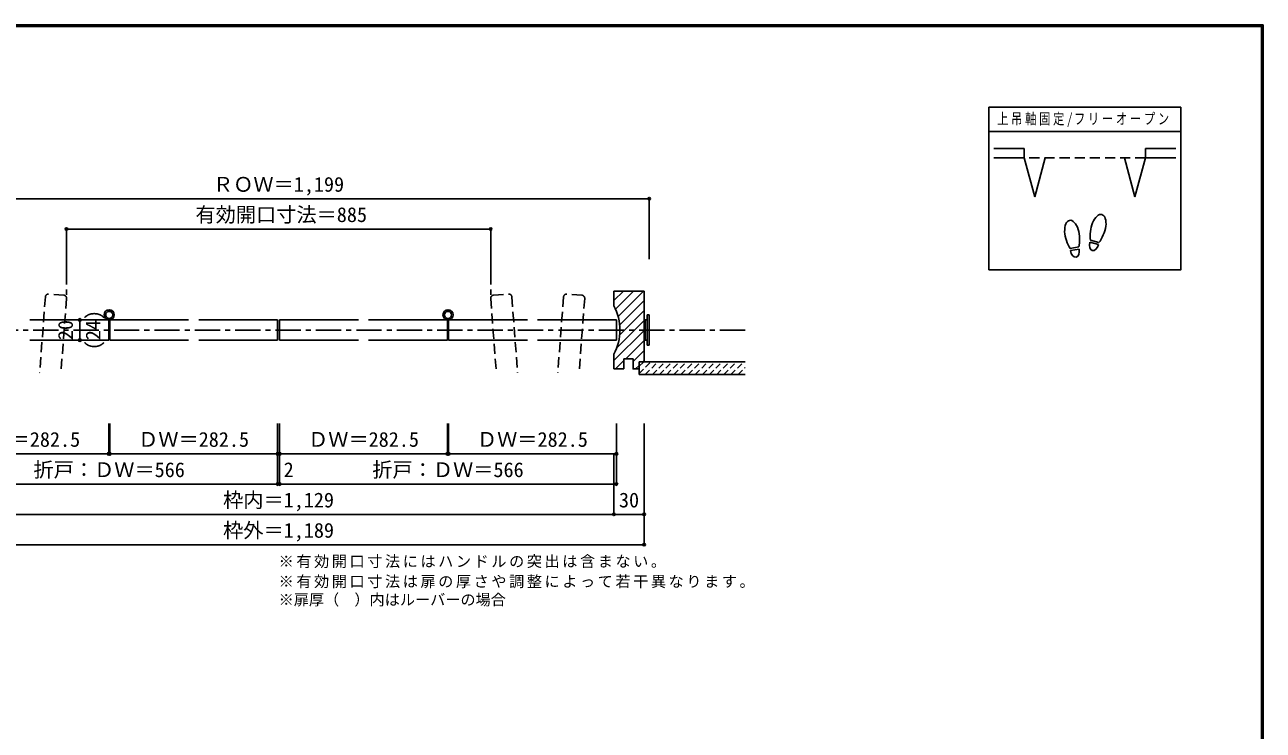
# Model space of a CAD drawing. Units: millimetres, scale not verified. Extents: x -973 to 977, y -701 to 696.
# Drawn here: x -250 to 977, y -2 to 696 of the extents above; entities that cross this region are included whole.
import ezdxf
from ezdxf.enums import TextEntityAlignment as Align

# ---------------------------------------------------------------- set-up
doc = ezdxf.new("R2010")
doc.units = ezdxf.units.MM
doc.header["$LTSCALE"] = 5
doc.header["$PDMODE"] = 32
doc.header["$PDSIZE"] = 2.5
for name, pattern in [('CHAIN1', [8, 5, -1, 1, -1]), ('DASHED1', [1.8, 1.2, -0.6]), ('DASHED2', [3, 2, -1])]:
    doc.linetypes.add(name, pattern=pattern)
for name, color, linetype in [('0-1_通り芯', 4, 'CHAIN1'), ('0-3_仕上げ', 2, 'Continuous'), ('0-4_枠', 3, 'Continuous'), ('0-6_扉', 6, 'Continuous'), ('0-7_金物', 7, 'Continuous'), ('0-8_戸当り', 3, 'Continuous'), ('0-A_文字', 7, 'Continuous'), ('0-B_寸法', 7, 'Continuous'), ('0-C_ハッチ', 4, 'DASHED1'), ('F-1_枠', 6, 'Continuous')]:
    doc.layers.add(name, color=color, linetype=linetype)
doc.styles.add('ＭＳ ゴシック', font='')
doc.styles.get('ＭＳ ゴシック').set_extended_font_data('MS Gothic')

msp = doc.modelspace()

# ---------------------------------------------------------------- linework, layer by layer
at = {"layer": '0-1_通り芯'}
for p, q in [((-208.347, 463.658), (-208.347, 424.921)), ((211.653, 463.658), (211.653, 424.921)), ((463.653, 393.658), (-460.347, 393.658))]:
    msp.add_line(p, q, dxfattribs=at)
at = {"layer": '0-3_仕上げ'}
for p, q in [((358.653, 349.658), (358.653, 362.158)), ((358.653, 362.158), (463.653, 362.158)), ((358.653, 349.658), (463.653, 349.658))]:
    msp.add_line(p, q, dxfattribs=at)
at = {"layer": '0-4_枠'}
for p, q in [((363.653, 432.158), (333.653, 432.158)), ((333.653, 417.658), (333.653, 432.158)), ((363.653, 362.158), (363.653, 432.158)), ((333.653, 355.158), (333.653, 369.658)), ((343.653, 355.158), (343.653, 365.158)), ((352.653, 365.158), (343.653, 365.158)), ((358.653, 355.158), (358.653, 362.158)), ((363.653, 362.158), (358.653, 362.158)), ((341.084, 355.158), (333.653, 355.158)), ((343.653, 355.158), (341.084, 355.158))]:
    msp.add_line(p, q, dxfattribs=at)
msp.add_lwpolyline([(358.653, 355.158), (352.653, 355.158), (352.653, 365.158)], dxfattribs=at)
msp.add_arc((288.653, 393.658), 51, 331.92751, 28.07249, dxfattribs=at)
at = {"layer": '0-6_扉', "color": 2, "linetype": 'DASHED2'}
for p, q in [((-211.111, 428.14), (-226.068, 429.277)), ((214.417, 428.14), (229.374, 429.277)), ((301.99, 428.14), (287.033, 429.277)), ((-229.287, 426.513), (-235.013, 351.158)), ((-208.347, 424.921), (-213.953, 351.158)), ((211.653, 424.921), (217.259, 351.158)), ((232.593, 426.513), (238.32, 351.158)), ((283.814, 426.513), (278.088, 351.158)), ((304.754, 424.921), (299.148, 351.158))]:
    msp.add_line(p, q, dxfattribs=at)
at = {"layer": '0-6_扉'}
for p, q in [((-244.722, 403.658), (-166.597, 403.658)), ((-166.597, 403.658), (-166.597, 383.658)), ((-165.597, 403.658), (-87.472, 403.658)), ((-165.597, 403.658), (-165.597, 383.658)), ((-77.472, 403.658), (0.653, 403.658)), ((0.653, 403.658), (0.653, 383.658)), ((2.653, 403.658), (80.778, 403.658)), ((2.653, 403.658), (2.653, 383.658)), ((90.778, 403.658), (168.903, 403.658)), ((168.903, 403.658), (168.903, 383.658)), ((169.903, 403.658), (248.028, 403.658)), ((169.903, 403.658), (169.903, 383.658)), ((258.028, 403.658), (336.153, 403.658)), ((336.153, 403.658), (336.153, 383.658)), ((-244.722, 383.658), (-166.597, 383.658)), ((-165.597, 383.658), (-87.472, 383.658)), ((-77.472, 383.658), (0.653, 383.658)), ((2.653, 383.658), (80.778, 383.658)), ((90.778, 383.658), (168.903, 383.658)), ((169.903, 383.658), (248.028, 383.658)), ((258.028, 383.658), (336.153, 383.658))]:
    msp.add_line(p, q, dxfattribs=at)
at = {"layer": '0-6_扉', "color": 2, "linetype": 'DASHED2'}
for centre, start, end in [((-226.295, 426.285), 85.65398, 175.65398), ((229.601, 426.285), 4.34602, 94.34602), ((286.806, 426.285), 85.65398, 175.65398), ((-211.338, 425.149), 355.65398, 85.65398), ((214.644, 425.149), 94.34602, 184.34602), ((301.763, 425.149), 355.65398, 85.65398)]:
    msp.add_arc(centre, 3, start, end, dxfattribs=at)
at = {"layer": '0-7_金物'}
for p, q in [((368.653, 408.658), (366.653, 408.658)), ((366.653, 378.658), (366.653, 408.658)), ((368.653, 378.658), (368.653, 408.658)), ((364.653, 402.658), (363.653, 402.658)), ((364.653, 383.658), (364.653, 403.657)), ((366.653, 403.657), (364.653, 403.657)), ((364.653, 384.658), (363.653, 384.658)), ((366.653, 383.658), (364.653, 383.658)), ((368.653, 378.658), (366.653, 378.658))]:
    msp.add_line(p, q, dxfattribs=at)
for centre, radius in [((-166.097, 408.658), 5), ((-166.097, 408.658), 3.5), ((169.403, 408.658), 5), ((169.403, 408.658), 3.5)]:
    msp.add_circle(centre, radius, dxfattribs=at)
at = {"layer": '0-8_戸当り', "color": 2}
for p, q in [((739.986, 573.251), (709.986, 573.251)), ((739.986, 564.251), (709.986, 564.251)), ((739.986, 573.251), (739.986, 564.251)), ((750.339, 525.614), (739.986, 564.251)), ((750.339, 525.614), (760.692, 564.251)), ((839.281, 564.251), (849.634, 525.614)), ((859.986, 564.251), (849.634, 525.614)), ((859.986, 573.251), (859.986, 564.251)), ((859.986, 573.251), (889.986, 573.251)), ((859.986, 564.251), (889.986, 564.251))]:
    msp.add_line(p, q, dxfattribs=at)
at = {"layer": '0-8_戸当り', "color": 7, "linetype": 'DASHED2'}
msp.add_line((859.986, 564.251), (739.986, 564.251), dxfattribs=at)
at = {"layer": '0-8_戸当り'}
for p, q in [((813.479, 478.206), (804.998, 480.478)), ((814.022, 480.235), (805.542, 482.507)), ((794.011, 475.878), (785.365, 474.353)), ((794.376, 473.81), (785.73, 472.285))]:
    msp.add_line(p, q, dxfattribs=at)
for centre, major_axis, ratio, start_param, end_param in [((787.35, 488.377), (-2.445, 13.867), 0.5, 4.34059143, 8.22577918), ((813.267, 494.378), (3.644, 13.601), 0.5, 4.34059143, 8.22577918), ((813.163, 493.989), (4.416, 16.48), 0.4, 1.85063327, 2.44287679), ((787.42, 487.981), (-2.963, 16.802), 0.4, 1.85063327, 2.44287679), ((787.42, 487.981), (-2.963, 16.802), 0.4, 3.84030852, 4.43255203), ((809.238, 479.342), (1.894, 7.067), 0.6, 1.57079633, 4.71238898), ((813.163, 493.989), (4.416, 16.48), 0.4, 3.84030852, 4.43255203), ((790.053, 473.047), (-1.27, 7.205), 0.6, 1.57079633, 4.71238898)]:
    msp.add_ellipse(centre, major_axis=major_axis, ratio=ratio, start_param=start_param, end_param=end_param, dxfattribs=at)
at = {"layer": '0-A_文字', "color": 3}
for p, q in [((704.986, 614.167), (704.986, 453.167)), ((894.986, 614.167), (704.986, 614.167)), ((894.986, 590.167), (704.986, 590.167))]:
    msp.add_line(p, q, dxfattribs=at)
msp.add_lwpolyline([(894.986, 614.167), (894.986, 453.167), (704.986, 453.167)], dxfattribs=at)
at = {"layer": '0-B_寸法', "color": 4}
for p, q in [((-365.347, 523.658), (368.653, 523.658)), ((368.653, 523.658), (368.653, 463.658)), ((-208.347, 493.658), (211.653, 493.658)), ((-208.347, 493.658), (-208.347, 463.658)), ((211.653, 493.658), (211.653, 463.658)), ((-195.212, 403.658), (-195.212, 383.658)), ((-166.597, 271.157), (-166.597, 301.157)), ((-165.597, 271.157), (-165.597, 301.157)), ((0.653, 241.157), (0.653, 301.157)), ((2.653, 241.157), (2.653, 301.157)), ((168.903, 271.157), (168.903, 301.157)), ((169.903, 271.157), (169.903, 301.157)), ((336.153, 241.157), (336.153, 301.157)), ((363.653, 211.157), (363.653, 301.157)), ((-332.847, 271.157), (-166.597, 271.157)), ((-165.597, 271.157), (0.653, 271.157)), ((2.653, 271.157), (168.903, 271.157)), ((169.903, 271.157), (336.153, 271.157)), ((333.653, 211.157), (333.653, 271.157)), ((-332.847, 241.157), (0.653, 241.157)), ((0.653, 241.157), (2.653, 241.157)), ((2.653, 241.157), (336.153, 241.157)), ((-330.347, 211.157), (333.653, 211.157)), ((333.653, 211.157), (363.653, 211.157)), ((363.653, 181.157), (363.653, 211.157)), ((-360.347, 181.157), (363.653, 181.157))]:
    msp.add_line(p, q, dxfattribs=at)
at = {"layer": '0-B_寸法'}
for p in [(368.653, 523.658), (-208.347, 493.658), (211.653, 493.658), (-195.212, 403.658), (-195.212, 383.658), (-166.597, 271.157), (-165.597, 271.157), (0.653, 271.157), (2.653, 271.157), (168.903, 271.157), (169.903, 271.157), (336.153, 271.157), (0.653, 241.157), (2.653, 241.157), (336.153, 241.157), (333.653, 211.157), (363.653, 211.157), (363.653, 181.157)]:
    msp.add_point(p, dxfattribs=at)
at = {"layer": '0-C_ハッチ', "linetype": 'Continuous'}
for p, q in [((333.653, 422.749), (343.062, 432.158)), ((335.232, 414.428), (352.961, 432.158)), ((337.84, 407.137), (362.861, 432.158)), ((339.394, 398.791), (363.653, 423.05)), ((339.434, 388.932), (363.653, 413.151)), ((333.653, 363.352), (363.653, 393.352)), ((336.555, 376.154), (363.653, 403.251)), ((345.358, 365.158), (363.653, 383.452)), ((352.653, 362.553), (363.653, 373.553)), ((335.358, 355.158), (343.653, 363.452)), ((355.157, 355.158), (358.653, 358.653)), ((362.157, 362.158), (363.653, 363.653))]:
    msp.add_line(p, q, dxfattribs=at)
at = {"layer": '0-C_ハッチ'}
for p, q in [((358.653, 357.727), (363.084, 362.158)), ((358.653, 350.656), (370.155, 362.158)), ((364.726, 349.658), (377.226, 362.158)), ((371.797, 349.658), (384.297, 362.158)), ((378.868, 349.658), (391.368, 362.158)), ((385.939, 349.658), (398.439, 362.158)), ((393.01, 349.658), (405.51, 362.158)), ((400.081, 349.658), (412.581, 362.158)), ((407.152, 349.658), (419.652, 362.158)), ((414.223, 349.658), (426.723, 362.158)), ((421.294, 349.658), (433.794, 362.158)), ((428.365, 349.658), (440.865, 362.158)), ((435.437, 349.658), (447.937, 362.158)), ((442.508, 349.658), (455.008, 362.158)), ((449.579, 349.658), (462.079, 362.158)), ((456.65, 349.658), (463.653, 356.661))]:
    msp.add_line(p, q, dxfattribs=at)
at = {"layer": 'F-1_枠'}
for p, q in [((-973.347, 695.833), (976.653, 695.833)), ((-973.347, 695), (976.653, 695)), ((-973.347, 694.167), (976.653, 694.167)), ((974.986, 695.833), (974.986, -700.833)), ((975.82, 695.833), (975.82, -700.833)), ((976.653, 695.833), (976.653, -700.833))]:
    msp.add_line(p, q, dxfattribs=at)

# ---------------------------------------------------------------- texts
at = {"layer": '0-A_文字', "style": 'ＭＳ ゴシック'}
msp.add_text('(24)', height=14.66, rotation=90, dxfattribs=at).set_placement((-170.341, 373.658), align=Align.BOTTOM_LEFT)
msp.add_text('※扉厚（\u3000）内はルーバーの場合', height=11, dxfattribs=at).set_placement((1.653, 117.939), align=Align.BOTTOM_LEFT)
at = {"layer": '0-A_文字', "char_height": 11, "attachment_point": 7, "style": 'ＭＳ ゴシック'}
for s, insert in [('\\T1.23;\\W0.75;上吊軸固定/フリーオープン', (713.111, 594.667)), ('\\T1.17;※有効開口寸法にはハンドルの突出は含まない。', (1.653, 157.939)), ('\\T1.17;※有効開口寸法は扉の厚さや調整によって若干異なります。', (1.653, 137.939))]:
    msp.add_mtext(s, dxfattribs=dict(at, insert=insert))
at = {"layer": '0-B_寸法', "style": 'ＭＳ ゴシック'}
for s, p in [('ＲＯＷ＝1,199', (-63.347, 526.158)), ('有効開口寸法＝885', (-80.697, 496.158)), ('ＤＷ＝282.5', (-304.722, 273.657)), ('ＤＷ＝282.5', (-137.472, 273.657)), ('ＤＷ＝282.5', (30.778, 273.657)), ('ＤＷ＝282.5', (198.028, 273.657)), ('折戸：ＤＷ＝566', (-241.097, 243.657)), ('2', (6.653, 243.657)), ('折戸：ＤＷ＝566', (94.403, 243.657)), ('枠内＝1,129', (-53.347, 213.657)), ('30', (338.653, 213.657)), ('枠外＝1,189', (-53.347, 183.657))]:
    msp.add_text(s, height=14.66, dxfattribs=at).set_placement(p, align=Align.BOTTOM_LEFT)
msp.add_text('20', height=14.66, rotation=90, dxfattribs=at).set_placement((-197.712, 383.658), align=Align.BOTTOM_LEFT)

doc.saveas('drawing.dxf')
